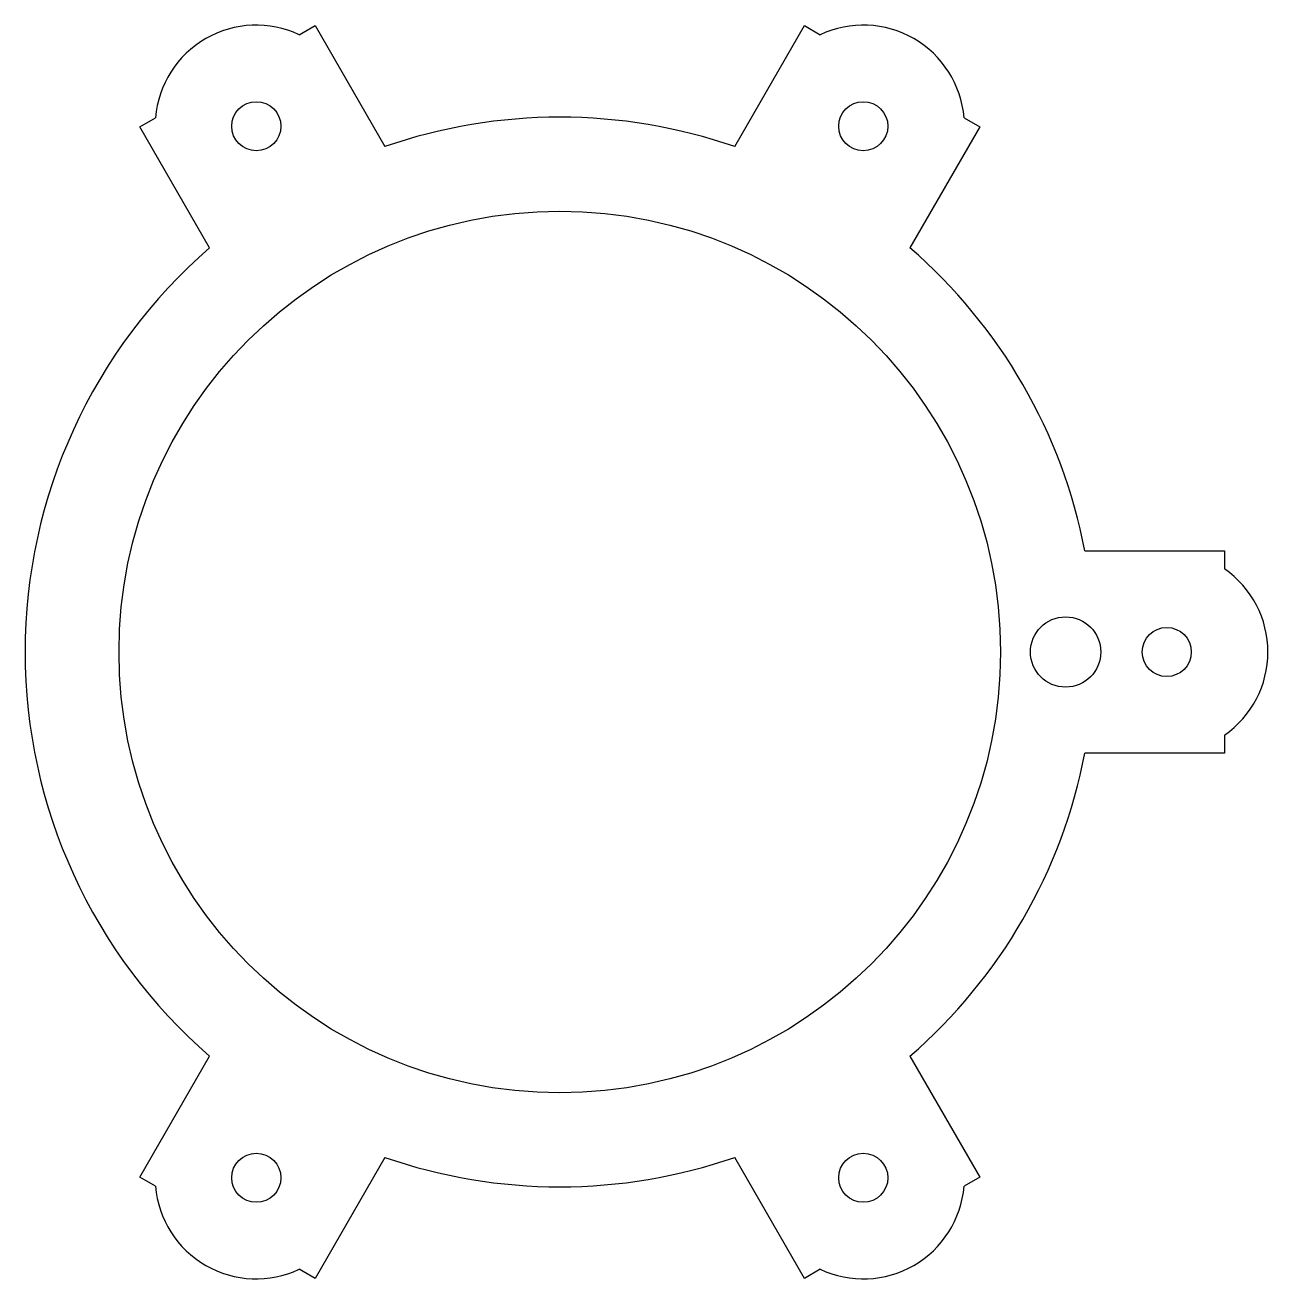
# Model space of a CAD drawing. Header units: millimetres. Extents: x -37 to 49, y -43.4 to 43.4.
import ezdxf

# ---------------------------------------------------------------- set-up
doc = ezdxf.new("R2010")
doc.units = ezdxf.units.MM

msp = doc.modelspace()

# ---------------------------------------------------------------- linework, layer by layer
for p, q in [((-18.025, 42.709), (-16.938, 43.337)), ((-16.938, 43.337), (-12.104, 34.964)), ((12.104, 34.964), (16.938, 43.337)), ((16.938, 43.337), (18.025, 42.709)), ((-29.062, 36.337), (-27.975, 36.965)), ((27.975, 36.965), (29.062, 36.337)), ((-24.228, 27.964), (-29.062, 36.337)), ((29.062, 36.337), (24.228, 27.964)), ((36.332, 7), (46, 7)), ((46, 7), (46, 5.745)), ((46, -5.745), (46, -7)), ((46, -7), (36.332, -7)), ((-29.062, -36.337), (-24.228, -27.964)), ((24.228, -27.964), (29.062, -36.337)), ((-12.104, -34.964), (-16.938, -43.337)), ((16.938, -43.337), (12.104, -34.964)), ((-27.975, -36.965), (-29.062, -36.337)), ((29.062, -36.337), (27.975, -36.965)), ((-16.938, -43.337), (-18.025, -42.709)), ((18.025, -42.709), (16.938, -43.337))]:
    msp.add_line(p, q)
for centre, radius in [((-21, 36.373), 1.7), ((21, 36.373), 1.7), ((0, 0), 30.5), ((35, 0), 2.43), ((42, 0), 1.7), ((-21, -36.373), 1.7), ((21, -36.373), 1.7)]:
    msp.add_circle(centre, radius)
for centre, radius, start, end in [((-21, 36.373), 7, 64.8499, 175.1501), ((21, 36.373), 7, 4.8499, 115.1501), ((0, 0), 37, 70.90547, 109.09453), ((0, 0), 37, 130.90547, 229.09453), ((0, 0), 37, 10.90547, 49.09453), ((42, 0), 7, -55.1501, 55.1501), ((0, 0), 37, 310.90547, 349.09453), ((0, 0), 37, 250.90547, 289.09453), ((-21, -36.373), 7, 184.8499, 295.1501), ((21, -36.373), 7, 244.8499, 355.1501)]:
    msp.add_arc(centre, radius, start, end)

doc.saveas('drawing.dxf')
